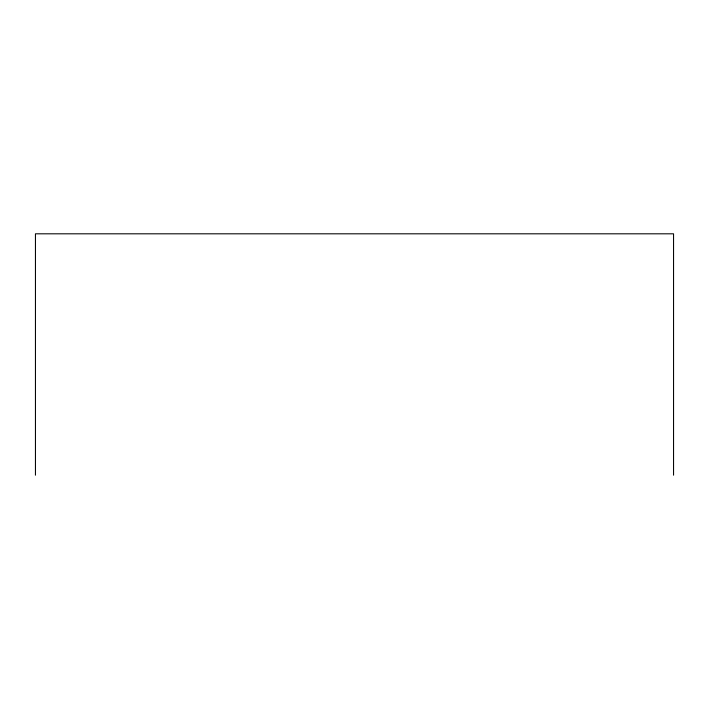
<?xml version="1.0" encoding="UTF-8"?>
<svg xmlns="http://www.w3.org/2000/svg" width="709" height="709" viewBox="0 0 709 709"><rect width="100%" height="100%" fill="white"/><g stroke="black" fill="none" stroke-linecap="round" stroke-linejoin="round"><path stroke-width="1.06" d="M673.55 475.19L673.55 233.81L35.45 233.81L35.45 475.19"/></g></svg>
